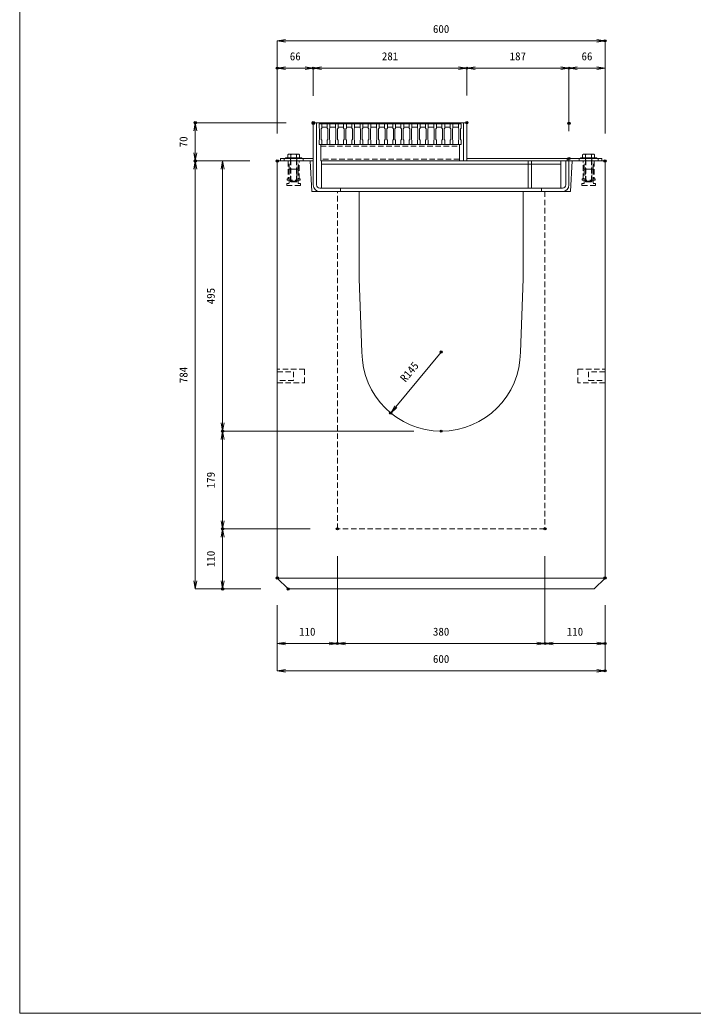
# Model space of a CAD drawing. Units: millimetres, scale not verified. Extents: x -3982 to -92, y -143 to 2697.
# Drawn here: x -3982 to -2750, y -143 to 1676 of the extents above; entities that cross this region are included whole.
import ezdxf
from ezdxf.enums import TextEntityAlignment as Align

# ---------------------------------------------------------------- set-up
doc = ezdxf.new("R2010")
doc.units = ezdxf.units.MM
doc.header["$LTSCALE"] = 20
doc.header["$PDMODE"] = 32
doc.header["$PDSIZE"] = 4
doc.linetypes.add('USER1', pattern=[0.75, 0.5, -0.25])
for name, color, linetype, lineweight in [('0-1_TITLE', 7, 'Continuous', 18), ('0-3_KIJUN', 3, 'Continuous', 18), ('0-5_SUNPO', 3, 'Continuous', 18), ('0-6_UKEWAKU', 4, 'Continuous', 18), ('0-7_GRE', 5, 'Continuous', 18), ('0-9__0-0_0', 7, 'Continuous', 18)]:
    doc.layers.add(name, color=color, linetype=linetype, lineweight=lineweight)
doc.layers.add('0-A__0-2_DEFPOINTS', color=7, linetype='Continuous')
doc.styles.add('ＭＳ ゴシック', font='')
doc.styles.get('ＭＳ ゴシック').set_extended_font_data('MS Gothic')

# ---------------------------------------------------------------- blocks, each defined once
blk = doc.blocks.new('W1-2_INST_C')
at = {"layer": '0-3_KIJUN', "color": 7, "linetype": 'USER1'}
for p, q in [((-8.23, -15), (-8.23, 0)), ((8.22, -15), (8.22, 0))]:
    blk.add_line(p, q, dxfattribs=at)
for points in [[(10, 0), (-10, 0), (-10, -33), (-12, -33), (-12, -35), (12, -35), (12, -33), (10, -33)], [(8.22, -15), (-8.23, -15), (-8.23, -41.5), (-12.75, -41.5), (-12.75, -45), (12.75, -45), (12.75, -41.5), (8.22, -41.5)], [(-6, -15), (6, -15), (6, -38), (-6, -38)]]:
    blk.add_lwpolyline(points, close=True, dxfattribs=at)
blk = doc.blocks.new('_OPEN')
at = {"layer": '0-9__0-0_0'}
blk.add_line((0, 0), (-1, 0), dxfattribs=at)
blk.add_lwpolyline([(-1, 0.167), (0, 0), (-1, -0.167)], dxfattribs=at)
blk = doc.blocks.new('_D29')
at = {"layer": '0-5_SUNPO'}
for p, q in [((1014.02, 1817.93), (1014.02, 1868.93)), ((1065.02, 1868.93), (1029.02, 1868.93)), ((1080.02, 1748.93), (1080.02, 1868.93))]:
    blk.add_line(p, q, dxfattribs=at)
at = {"layer": '0-A__0-2_DEFPOINTS'}
for p in [(1014.02, 1868.93), (1014.02, 1767.93), (1080.02, 1698.93)]:
    blk.add_point(p, dxfattribs=at)
at = {"layer": '0-5_SUNPO', "xscale": 15, "yscale": 15, "rotation": 180}
blk.add_blockref('_OPEN', (1014.02, 1868.93), dxfattribs=at)
at = {"layer": '0-5_SUNPO', "xscale": 15, "yscale": 15}
blk.add_blockref('_OPEN', (1080.02, 1868.93), dxfattribs=at)
at = {"layer": '0-5_SUNPO', "color": 7, "style": 'ＭＳ ゴシック'}
blk.add_text('66', height=14.66, dxfattribs=at).set_placement((1037.02, 1878.93), align=Align.BOTTOM_LEFT)
blk = doc.blocks.new('_D30')
at = {"layer": '0-5_SUNPO'}
for p, q in [((480.02, 1748.93), (480.02, 1868.93)), ((531.02, 1868.93), (495.02, 1868.93)), ((546.02, 1817.93), (546.02, 1868.93))]:
    blk.add_line(p, q, dxfattribs=at)
at = {"layer": '0-A__0-2_DEFPOINTS'}
for p in [(480.02, 1868.93), (546.02, 1767.93), (480.02, 1698.93)]:
    blk.add_point(p, dxfattribs=at)
at = {"layer": '0-5_SUNPO', "xscale": 15, "yscale": 15, "rotation": 180}
blk.add_blockref('_OPEN', (480.02, 1868.93), dxfattribs=at)
at = {"layer": '0-5_SUNPO', "xscale": 15, "yscale": 15}
blk.add_blockref('_OPEN', (546.02, 1868.93), dxfattribs=at)
at = {"layer": '0-5_SUNPO', "color": 7, "style": 'ＭＳ ゴシック'}
blk.add_text('66', height=14.66, dxfattribs=at).set_placement((503.02, 1878.93), align=Align.BOTTOM_LEFT)
blk = doc.blocks.new('_D31')
at = {"layer": '0-5_SUNPO'}
for p, q in [((480.02, 1748.93), (480.02, 1918.93)), ((495.02, 1918.93), (1065.02, 1918.93)), ((1080.02, 1748.93), (1080.02, 1918.93))]:
    blk.add_line(p, q, dxfattribs=at)
at = {"layer": '0-A__0-2_DEFPOINTS'}
for p in [(1080.02, 1918.93), (480.02, 1698.93), (1080.02, 1698.93)]:
    blk.add_point(p, dxfattribs=at)
at = {"layer": '0-5_SUNPO', "xscale": 15, "yscale": 15, "rotation": 180}
blk.add_blockref('_OPEN', (480.02, 1918.93), dxfattribs=at)
at = {"layer": '0-5_SUNPO', "xscale": 15, "yscale": 15}
blk.add_blockref('_OPEN', (1080.02, 1918.93), dxfattribs=at)
at = {"layer": '0-5_SUNPO', "color": 7, "style": 'ＭＳ ゴシック'}
blk.add_text('600', height=14.66, dxfattribs=at).set_placement((765.02, 1928.93), align=Align.BOTTOM_LEFT)
blk = doc.blocks.new('_D41')
at = {"layer": '0-5_SUNPO'}
for p, q in [((590.02, 974.93), (590.02, 814.93)), ((480.02, 884.93), (480.02, 814.93)), ((495.02, 814.93), (575.02, 814.93))]:
    blk.add_line(p, q, dxfattribs=at)
at = {"layer": '0-A__0-2_DEFPOINTS'}
for p in [(590.02, 1024.93), (480.02, 934.93), (590.02, 814.93)]:
    blk.add_point(p, dxfattribs=at)
at = {"layer": '0-5_SUNPO', "xscale": 15, "yscale": 15, "rotation": 180}
blk.add_blockref('_OPEN', (480.02, 814.93), dxfattribs=at)
at = {"layer": '0-5_SUNPO', "xscale": 15, "yscale": 15}
blk.add_blockref('_OPEN', (590.02, 814.93), dxfattribs=at)
at = {"layer": '0-5_SUNPO', "color": 7, "style": 'ＭＳ ゴシック'}
blk.add_text('110', height=14.66, dxfattribs=at).set_placement((520.02, 824.93), align=Align.BOTTOM_LEFT)
blk = doc.blocks.new('_D42')
at = {"layer": '0-5_SUNPO'}
for p, q in [((590.02, 974.93), (590.02, 814.93)), ((970.02, 974.93), (970.02, 814.93)), ((605.02, 814.93), (955.02, 814.93))]:
    blk.add_line(p, q, dxfattribs=at)
at = {"layer": '0-A__0-2_DEFPOINTS'}
for p in [(590.02, 1024.93), (970.02, 1024.93), (970.02, 814.93)]:
    blk.add_point(p, dxfattribs=at)
at = {"layer": '0-5_SUNPO', "xscale": 15, "yscale": 15, "rotation": 180}
blk.add_blockref('_OPEN', (590.02, 814.93), dxfattribs=at)
at = {"layer": '0-5_SUNPO', "xscale": 15, "yscale": 15}
blk.add_blockref('_OPEN', (970.02, 814.93), dxfattribs=at)
at = {"layer": '0-5_SUNPO', "color": 7, "style": 'ＭＳ ゴシック'}
blk.add_text('380', height=14.66, dxfattribs=at).set_placement((765.02, 824.93), align=Align.BOTTOM_LEFT)
blk = doc.blocks.new('_D43')
at = {"layer": '0-5_SUNPO'}
for p, q in [((970.02, 974.93), (970.02, 814.93)), ((1080.02, 884.93), (1080.02, 814.93)), ((985.02, 814.93), (1065.02, 814.93))]:
    blk.add_line(p, q, dxfattribs=at)
at = {"layer": '0-A__0-2_DEFPOINTS'}
for p in [(970.02, 1024.93), (1080.02, 934.93), (1080.02, 814.93)]:
    blk.add_point(p, dxfattribs=at)
at = {"layer": '0-5_SUNPO', "xscale": 15, "yscale": 15, "rotation": 180}
blk.add_blockref('_OPEN', (970.02, 814.93), dxfattribs=at)
at = {"layer": '0-5_SUNPO', "xscale": 15, "yscale": 15}
blk.add_blockref('_OPEN', (1080.02, 814.93), dxfattribs=at)
at = {"layer": '0-5_SUNPO', "color": 7, "style": 'ＭＳ ゴシック'}
blk.add_text('110', height=14.66, dxfattribs=at).set_placement((1010.02, 824.93), align=Align.BOTTOM_LEFT)
blk = doc.blocks.new('_D44')
at = {"layer": '0-5_SUNPO'}
for p, q in [((480.02, 884.93), (480.02, 764.93)), ((1080.02, 884.93), (1080.02, 764.93)), ((495.02, 764.93), (1065.02, 764.93))]:
    blk.add_line(p, q, dxfattribs=at)
at = {"layer": '0-A__0-2_DEFPOINTS'}
for p in [(480.02, 934.93), (1080.02, 934.93), (1080.02, 764.93)]:
    blk.add_point(p, dxfattribs=at)
at = {"layer": '0-5_SUNPO', "xscale": 15, "yscale": 15, "rotation": 180}
blk.add_blockref('_OPEN', (480.02, 764.93), dxfattribs=at)
at = {"layer": '0-5_SUNPO', "xscale": 15, "yscale": 15}
blk.add_blockref('_OPEN', (1080.02, 764.93), dxfattribs=at)
at = {"layer": '0-5_SUNPO', "color": 7, "style": 'ＭＳ ゴシック'}
blk.add_text('600', height=14.66, dxfattribs=at).set_placement((765.02, 774.93), align=Align.BOTTOM_LEFT)
blk = doc.blocks.new('_D49')
at = {"layer": '0-5_SUNPO'}
for p, q in [((430.02, 1698.93), (380.02, 1698.93)), ((380.02, 1683.93), (380.02, 1218.93)), ((730.02, 1203.93), (380.02, 1203.93))]:
    blk.add_line(p, q, dxfattribs=at)
at = {"layer": '0-A__0-2_DEFPOINTS'}
for p in [(480.02, 1698.93), (380.02, 1203.93), (780.02, 1203.93)]:
    blk.add_point(p, dxfattribs=at)
at = {"layer": '0-5_SUNPO', "xscale": 15, "yscale": 15}
for p, rotation in [((380.02, 1698.93), 90), ((380.02, 1203.93), 270)]:
    blk.add_blockref('_OPEN', p, dxfattribs=dict(at, rotation=rotation))
at = {"layer": '0-5_SUNPO', "color": 7, "style": 'ＭＳ ゴシック'}
blk.add_text('495', height=14.66, rotation=90, dxfattribs=at).set_placement((370.02, 1436.43), align=Align.BOTTOM_LEFT)
blk = doc.blocks.new('_D50')
at = {"layer": '0-5_SUNPO'}
for p, q in [((730.02, 1203.93), (380.02, 1203.93)), ((380.02, 1188.93), (380.02, 1039.93)), ((540.02, 1024.93), (380.02, 1024.93))]:
    blk.add_line(p, q, dxfattribs=at)
at = {"layer": '0-A__0-2_DEFPOINTS'}
for p in [(780.02, 1203.93), (380.02, 1024.93), (590.02, 1024.93)]:
    blk.add_point(p, dxfattribs=at)
at = {"layer": '0-5_SUNPO', "xscale": 15, "yscale": 15}
for p, rotation in [((380.02, 1203.93), 90), ((380.02, 1024.93), 270)]:
    blk.add_blockref('_OPEN', p, dxfattribs=dict(at, rotation=rotation))
at = {"layer": '0-5_SUNPO', "color": 7, "style": 'ＭＳ ゴシック'}
blk.add_text('179', height=14.66, rotation=90, dxfattribs=at).set_placement((370.02, 1099.43), align=Align.BOTTOM_LEFT)
blk = doc.blocks.new('_D51')
at = {"layer": '0-5_SUNPO'}
for p, q in [((540.02, 1024.93), (380.02, 1024.93)), ((380.02, 1009.93), (380.02, 929.93)), ((450.02, 914.93), (380.02, 914.93))]:
    blk.add_line(p, q, dxfattribs=at)
at = {"layer": '0-A__0-2_DEFPOINTS'}
for p in [(590.02, 1024.93), (380.02, 914.93), (500.02, 914.93)]:
    blk.add_point(p, dxfattribs=at)
at = {"layer": '0-5_SUNPO', "xscale": 15, "yscale": 15}
for p, rotation in [((380.02, 1024.93), 90), ((380.02, 914.93), 270)]:
    blk.add_blockref('_OPEN', p, dxfattribs=dict(at, rotation=rotation))
at = {"layer": '0-5_SUNPO', "color": 7, "style": 'ＭＳ ゴシック'}
blk.add_text('110', height=14.66, rotation=90, dxfattribs=at).set_placement((370.02, 954.93), align=Align.BOTTOM_LEFT)
blk = doc.blocks.new('_D52')
at = {"layer": '0-5_SUNPO'}
blk.add_line((780.02, 1348.93), (697.25, 1248.68), dxfattribs=at)
at = {"layer": '0-A__0-2_DEFPOINTS'}
for p in [(780.02, 1348.93), (687.7, 1237.11)]:
    blk.add_point(p, dxfattribs=at)
at = {"layer": '0-5_SUNPO', "xscale": 15, "yscale": 15, "rotation": 230.45598}
blk.add_blockref('_OPEN', (687.7, 1237.11), dxfattribs=at)
at = {"layer": '0-5_SUNPO', "color": 7, "style": 'ＭＳ ゴシック'}
blk.add_text('R145', height=14.66, rotation=50.456, dxfattribs=at).set_placement((718.19, 1289.75), align=Align.BOTTOM_LEFT)
blk = doc.blocks.new('_D53')
at = {"layer": '0-5_SUNPO'}
for p, q in [((430.02, 1698.93), (330.02, 1698.93)), ((330.02, 929.93), (330.02, 1683.93)), ((450.02, 914.93), (330.02, 914.93))]:
    blk.add_line(p, q, dxfattribs=at)
at = {"layer": '0-A__0-2_DEFPOINTS'}
for p in [(330.02, 1698.93), (480.02, 1698.93), (500.02, 914.93)]:
    blk.add_point(p, dxfattribs=at)
at = {"layer": '0-5_SUNPO', "xscale": 15, "yscale": 15}
for p, rotation in [((330.02, 1698.93), 90), ((330.02, 914.93), 270)]:
    blk.add_blockref('_OPEN', p, dxfattribs=dict(at, rotation=rotation))
at = {"layer": '0-5_SUNPO', "color": 7, "style": 'ＭＳ ゴシック'}
blk.add_text('784', height=14.66, rotation=90, dxfattribs=at).set_placement((320.02, 1291.93), align=Align.BOTTOM_LEFT)
blk = doc.blocks.new('M16_insert_dan')
at = {"layer": '0-3_KIJUN', "linetype": 'USER1'}
for points in [[(0, -12.5), (-50, -12.5), (-50, 12.5), (0, 12.5)], [(0, 8), (-30, 8), (-30, -8), (0, -8)]]:
    blk.add_lwpolyline(points, close=True, dxfattribs=at)
blk = doc.blocks.new('_D111')
at = {"layer": '0-5_SUNPO'}
for p, q in [((496.02, 1768.93), (330.02, 1768.93)), ((330.02, 1713.93), (330.02, 1753.93)), ((430.02, 1698.93), (330.02, 1698.93))]:
    blk.add_line(p, q, dxfattribs=at)
at = {"layer": '0-A__0-2_DEFPOINTS'}
for p in [(330.02, 1768.93), (546.02, 1768.93), (480.02, 1698.93)]:
    blk.add_point(p, dxfattribs=at)
at = {"layer": '0-5_SUNPO', "xscale": 15, "yscale": 15}
for p, rotation in [((330.02, 1768.93), 90), ((330.02, 1698.93), 270)]:
    blk.add_blockref('_OPEN', p, dxfattribs=dict(at, rotation=rotation))
at = {"layer": '0-5_SUNPO', "color": 7, "style": 'ＭＳ ゴシック'}
blk.add_text('70', height=14.66, rotation=90, dxfattribs=at).set_placement((320.02, 1723.93), align=Align.BOTTOM_LEFT)
blk = doc.blocks.new('_D117')
at = {"layer": '0-5_SUNPO'}
for p, q in [((546.02, 1817.93), (546.02, 1868.93)), ((812.02, 1868.93), (561.02, 1868.93)), ((827.02, 1818.93), (827.02, 1868.93))]:
    blk.add_line(p, q, dxfattribs=at)
at = {"layer": '0-A__0-2_DEFPOINTS'}
for p in [(546.02, 1868.93), (546.02, 1767.93), (827.02, 1768.93)]:
    blk.add_point(p, dxfattribs=at)
at = {"layer": '0-5_SUNPO', "xscale": 15, "yscale": 15, "rotation": 180}
blk.add_blockref('_OPEN', (546.02, 1868.93), dxfattribs=at)
at = {"layer": '0-5_SUNPO', "xscale": 15, "yscale": 15}
blk.add_blockref('_OPEN', (827.02, 1868.93), dxfattribs=at)
at = {"layer": '0-5_SUNPO', "color": 7, "style": 'ＭＳ ゴシック'}
blk.add_text('281', height=14.66, dxfattribs=at).set_placement((671.52, 1878.93), align=Align.BOTTOM_LEFT)
blk = doc.blocks.new('A$C4DA953F9')
at = {"layer": '0-7_GRE'}
for p, q in [((-68, 257), (-68, -3)), ((-62, 252), (-62, 242)), ((-62, 237), (-62, 227)), ((-30, 254), (0, 254)), ((-30, 254), (-30, 0)), ((0, 0), (0, 254)), ((-62, 222), (-62, 212)), ((-62, 207), (-62, 197)), ((-62, 192), (-62, 182)), ((-62, 177), (-62, 167)), ((-62, 162), (-62, 152)), ((-62, 147), (-62, 137)), ((-62, 132), (-62, 122)), ((-62, 117), (-62, 107)), ((-62, 102), (-62, 92)), ((-62, 87), (-62, 77)), ((-62, 72), (-62, 62)), ((-62, 57), (-62, 47)), ((-62, 42), (-62, 32)), ((-62, 27), (-62, 17)), ((-62, 12), (-62, 2)), ((-30, 0), (0, 0))]:
    blk.add_line(p, q, dxfattribs=at)
at = {"layer": '0-7_GRE', "linetype": 'USER1'}
for p, q in [((-26.8, 254), (-26.8, 0)), ((-3.2, 0), (-3.2, 254))]:
    blk.add_line(p, q, dxfattribs=at)
at = {"layer": '0-7_GRE'}
for points in [[(-30, 252), (-38, 252), (-39, 253), (-59, 253), (-60, 252), (-68, 252), (-68, 257), (-60, 257), (-59, 256), (-39, 256), (-38, 257), (-30, 257)], [(-30, 237), (-38, 237), (-39, 238), (-59, 238), (-60, 237), (-68, 237), (-68, 242), (-60, 242), (-59, 241), (-39, 241), (-38, 242), (-30, 242)], [(-30, 222), (-38, 222), (-39, 223), (-59, 223), (-60, 222), (-68, 222), (-68, 227), (-60, 227), (-59, 226), (-39, 226), (-38, 227), (-30, 227)], [(-30, 207), (-38, 207), (-39, 208), (-59, 208), (-60, 207), (-68, 207), (-68, 212), (-60, 212), (-59, 211), (-39, 211), (-38, 212), (-30, 212)], [(-30, 192), (-38, 192), (-39, 193), (-59, 193), (-60, 192), (-68, 192), (-68, 197), (-60, 197), (-59, 196), (-39, 196), (-38, 197), (-30, 197)], [(-30, 177), (-38, 177), (-39, 178), (-59, 178), (-60, 177), (-68, 177), (-68, 182), (-60, 182), (-59, 181), (-39, 181), (-38, 182), (-30, 182)], [(-30, 162), (-38, 162), (-39, 163), (-59, 163), (-60, 162), (-68, 162), (-68, 167), (-60, 167), (-59, 166), (-39, 166), (-38, 167), (-30, 167)], [(-30, 147), (-38, 147), (-39, 148), (-59, 148), (-60, 147), (-68, 147), (-68, 152), (-60, 152), (-59, 151), (-39, 151), (-38, 152), (-30, 152)], [(-30, 132), (-38, 132), (-39, 133), (-59, 133), (-60, 132), (-68, 132), (-68, 137), (-60, 137), (-59, 136), (-39, 136), (-38, 137), (-30, 137)], [(-30, 117), (-38, 117), (-39, 118), (-59, 118), (-60, 117), (-68, 117), (-68, 122), (-60, 122), (-59, 121), (-39, 121), (-38, 122), (-30, 122)], [(-30, 102), (-38, 102), (-39, 103), (-59, 103), (-60, 102), (-68, 102), (-68, 107), (-60, 107), (-59, 106), (-39, 106), (-38, 107), (-30, 107)], [(-30, 87), (-38, 87), (-39, 88), (-59, 88), (-60, 87), (-68, 87), (-68, 92), (-60, 92), (-59, 91), (-39, 91), (-38, 92), (-30, 92)], [(-30, 72), (-38, 72), (-39, 73), (-59, 73), (-60, 72), (-68, 72), (-68, 77), (-60, 77), (-59, 76), (-39, 76), (-38, 77), (-30, 77)], [(-30, 57), (-38, 57), (-39, 58), (-59, 58), (-60, 57), (-68, 57), (-68, 62), (-60, 62), (-59, 61), (-39, 61), (-38, 62), (-30, 62)], [(-30, 42), (-38, 42), (-39, 43), (-59, 43), (-60, 42), (-68, 42), (-68, 47), (-60, 47), (-59, 46), (-39, 46), (-38, 47), (-30, 47)], [(-30, 27), (-38, 27), (-39, 28), (-59, 28), (-60, 27), (-68, 27), (-68, 32), (-60, 32), (-59, 31), (-39, 31), (-38, 32), (-30, 32)], [(-30, 12), (-38, 12), (-39, 13), (-59, 13), (-60, 12), (-68, 12), (-68, 17), (-60, 17), (-59, 16), (-39, 16), (-38, 17), (-30, 17)], [(-30, -3), (-38, -3), (-39, -2), (-59, -2), (-60, -3), (-68, -3), (-68, 2), (-60, 2), (-59, 1), (-39, 1), (-38, 2), (-30, 2)]]:
    blk.add_lwpolyline(points, close=True, dxfattribs=at)
blk = doc.blocks.new('A$C392600F7')
at = {"layer": '0-6_UKEWAKU'}
for p, q in [((-4.5, 588), (0, 588)), ((-4.5, 588), (-4.5, 528)), ((0, 588), (0, 528)), ((-4.5, 581.5), (0, 581.5)), ((-4.5, 546.5), (0, 546.5)), ((-70, 528), (44, 528)), ((-70, 528), (-70, 247)), ((-70, 522), (44, 522)), ((0, 0), (0, 513)), ((0, 513), (50, 513)), ((6, 75), (6, 513)), ((50, 516), (50, 72)), ((56, 516), (56, 72)), ((50, 478), (56, 478)), ((-70, 253), (0, 253)), ((-70, 247), (0, 247)), ((0, 247), (-4.5, 247)), ((-4.5, 247), (-4.5, 63)), ((0, 247), (0, 63)), ((0, 134.5), (50, 134.5)), ((0, 128.5), (50, 128.5)), ((50, 110), (56, 110)), ((0, 75), (50, 75)), ((0, 63), (-4.5, 63)), ((-4.5, 60), (44, 60)), ((-4.5, 60), (-4.5, 0)), ((0, 66), (44, 66)), ((-4.5, 41.5), (0, 41.5)), ((-4.5, 6.5), (0, 6.5)), ((-4.5, 0), (0, 0))]:
    blk.add_line(p, q, dxfattribs=at)
for centre, radius, start, end in [((44, 516), 12, 0, 90), ((44, 516), 6, 0, 90), ((44, 72), 12, 270, 0), ((44, 72), 6, 270, 0)]:
    blk.add_arc(centre, radius, start, end, dxfattribs=at)
blk = doc.blocks.new('_D120')
at = {"layer": '0-5_SUNPO'}
for p, q in [((827.02, 1818.93), (827.02, 1868.93)), ((999.02, 1868.93), (842.02, 1868.93)), ((1014.02, 1753.43), (1014.02, 1868.93))]:
    blk.add_line(p, q, dxfattribs=at)
at = {"layer": '0-A__0-2_DEFPOINTS'}
for p in [(827.02, 1868.93), (827.02, 1768.93), (1014.02, 1703.43)]:
    blk.add_point(p, dxfattribs=at)
at = {"layer": '0-5_SUNPO', "xscale": 15, "yscale": 15, "rotation": 180}
blk.add_blockref('_OPEN', (827.02, 1868.93), dxfattribs=at)
at = {"layer": '0-5_SUNPO', "xscale": 15, "yscale": 15}
blk.add_blockref('_OPEN', (1014.02, 1868.93), dxfattribs=at)
at = {"layer": '0-5_SUNPO', "color": 7, "style": 'ＭＳ ゴシック'}
blk.add_text('187', height=14.66, dxfattribs=at).set_placement((905.52, 1878.93), align=Align.BOTTOM_LEFT)
blk = doc.blocks.new('A$C633F5666')
at = {"layer": '0-3_KIJUN'}
for p, q in [((-15, 43.5), (15, 43.5)), ((-15, 42.5), (-15, 43.5)), ((15, 42.5), (-15, 42.5)), ((10.95, 43.5), (-10.95, 43.5)), ((-9.22, 50.5), (9.22, 50.5)), ((-5.47, 43.5), (-5.47, 49.5)), ((5.5, 43.5), (5.5, 49.5)), ((15, 43.5), (15, 42.5))]:
    blk.add_line(p, q, dxfattribs=at)
at = {"layer": '0-3_KIJUN', "linetype": 'USER1'}
for p, q in [((-6, 42.5), (6, 42.5)), ((-6, 1), (-6, 42.5)), ((-5, 0), (-5, 42.5)), ((5, 0), (5, 42.5)), ((6, 42.5), (6, 1)), ((-5, 0), (-6, 1)), ((6, 1), (-6, 1)), ((5, 0), (-5, 0)), ((6, 1), (5, 0))]:
    blk.add_line(p, q, dxfattribs=at)
at = {"layer": '0-3_KIJUN'}
for points in [[(-10.95, 43.5), (-10.95, 49.5), (-9.22, 50.5)], [(9.22, 50.5), (10.95, 49.5), (10.95, 43.5)]]:
    blk.add_lwpolyline(points, dxfattribs=at)
for centre, radius, start, end in [((-8.21, 46.24), 4.26, 49.93201, 130.06799), ((0.02, 34.96), 15.54, 69.33427, 110.66573), ((8.23, 46.29), 4.21, 49.666, 130.334)]:
    blk.add_arc(centre, radius, start, end, dxfattribs=at)

msp = doc.modelspace()

# ---------------------------------------------------------------- linework, layer by layer
at = {"layer": '0-1_TITLE', "color": 2}
msp.add_lwpolyline([(-3982.42, -143.32), (-92.42, -143.32), (-92.42, 2696.68), (-3982.42, 2696.68)], close=True, dxfattribs=at)
at = {"layer": '0-3_KIJUN', "color": 7}
msp.add_line((-2911.23, 653.71), (-3511.23, 653.71), dxfattribs=at)
for points in [[(-2931.23, 633.71), (-3491.23, 633.71), (-3511.23, 653.71), (-3511.23, 1417.71), (-3451.23, 1417.71), (-3448.23, 1361.71), (-3361.23, 1361.71), (-3361.23, 1201.71), (-3356.23, 1067.71)], [(-3066.23, 1067.71), (-3061.23, 1201.71), (-3061.23, 1361.71), (-2974.23, 1361.71), (-2971.23, 1417.71), (-2911.23, 1417.71), (-2911.23, 653.71), (-2931.23, 633.71)]]:
    msp.add_lwpolyline(points, dxfattribs=at)
at = {"layer": '0-3_KIJUN', "color": 7, "linetype": 'USER1'}
msp.add_lwpolyline([(-3021.23, 1361.71), (-3021.23, 743.71), (-3401.23, 743.71), (-3401.23, 1361.71)], dxfattribs=at)
at = {"layer": '0-3_KIJUN', "color": 7}
msp.add_arc((-3211.23, 1067.71), 145, 180, 0, dxfattribs=at)

# ---------------------------------------------------------------- block references
at = {"layer": '0-3_KIJUN'}
for name, p in [('A$C633F5666', (-3481.23, 1379.71)), ('A$C633F5666', (-2941.23, 1379.71)), ('W1-2_INST_C', (-3481.23, 1417.71)), ('W1-2_INST_C', (-3481.23, 1417.71)), ('M16_insert_dan', (-2911.23, 1023.71))]:
    msp.add_blockref(name, p, dxfattribs=at)
at = {"layer": '0-3_KIJUN', "xscale": -1}
for name, p in [('W1-2_INST_C', (-2941.23, 1417.71)), ('W1-2_INST_C', (-2941.23, 1417.71)), ('M16_insert_dan', (-3511.23, 1023.71))]:
    msp.add_blockref(name, p, dxfattribs=at)
at = {"layer": '0-5_SUNPO'}
for name in ['_D31', '_D30', '_D117', '_D120', '_D29', '_D111', '_D53', '_D49', '_D52', '_D50', '_D51', '_D41', '_D42', '_D43', '_D44']:
    msp.add_blockref(name, (-3991.25, -281.21), dxfattribs=at)
at = {"layer": '0-6_UKEWAKU', "xscale": -1, "rotation": 90}
msp.add_blockref('A$C392600F7', (-2917.23, 1417.71), dxfattribs=at)
at = {"layer": '0-7_GRE', "xscale": -1, "rotation": 90}
msp.add_blockref('A$C4DA953F9', (-3177.73, 1417.71), dxfattribs=at)

doc.saveas('drawing.dxf')
